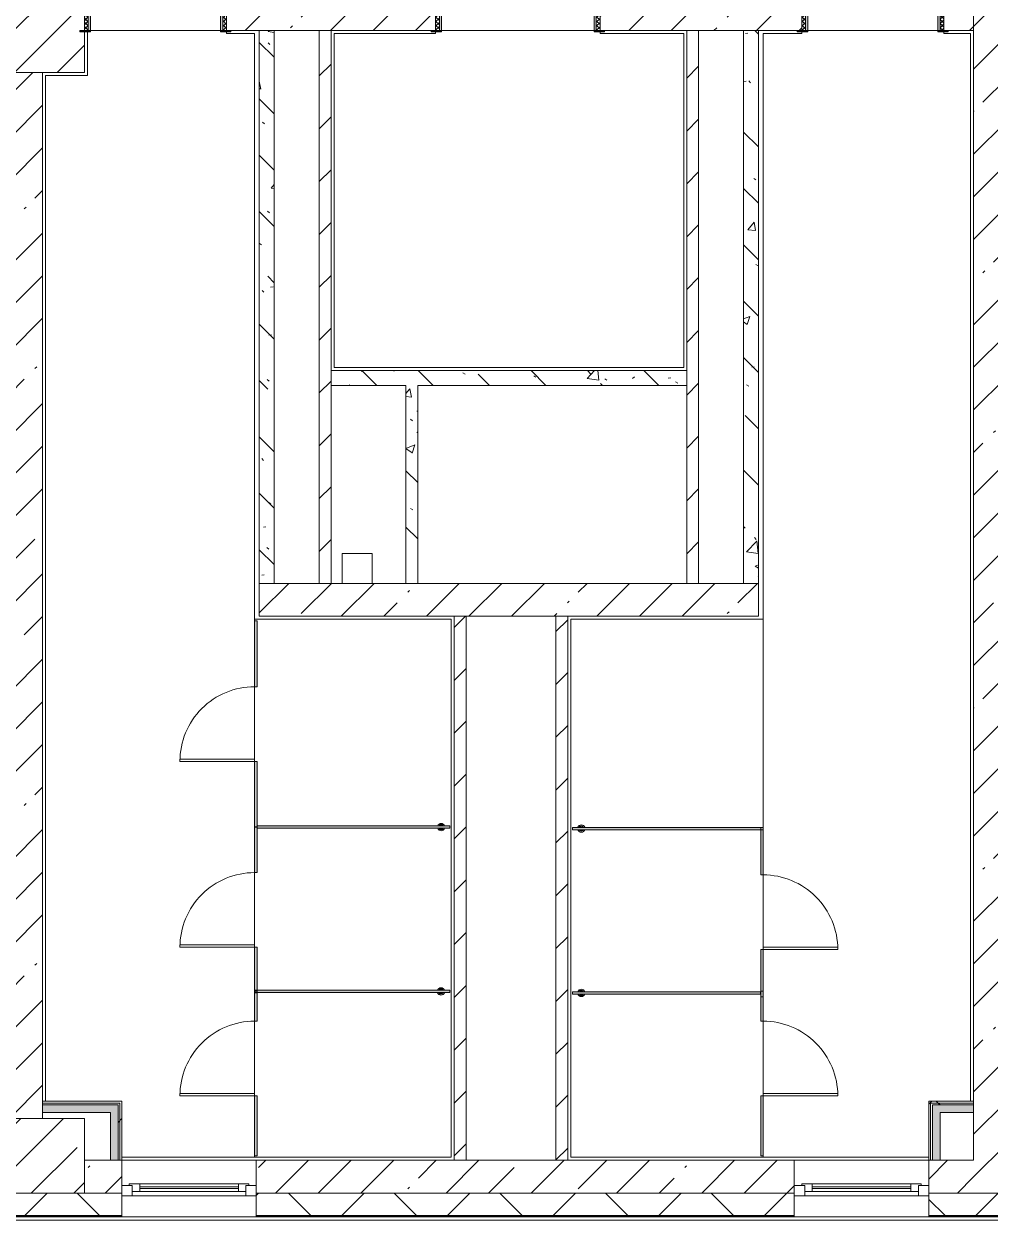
# Model space of a CAD drawing. Header units: millimetres. Extents: x -4060 to 187734, y -8553 to 29000.
# Drawn here: x 126229 to 132694, y -280 to 7724 of the extents above; entities that cross this region are included whole.
import ezdxf

# ---------------------------------------------------------------- set-up
doc = ezdxf.new("R2010")
doc.units = ezdxf.units.MM
for name, color, linetype, lineweight, true_color in [('A-DOOR-2', 7, 'Continuous', 5, 0xaaaaaa), ('A-DOOR-3', 7, 'Continuous', 5, 0xe2e2e2), ('A-DOOR-FRAM-2', 7, 'Continuous', 5, 0xe2e2e2), ('A-DOOR-FRAM-3', 7, 'Continuous', 5, 0xaaaaaa), ('A-FLOR-1', 7, 'Continuous', 5, 0xaaaaaa), ('A-GENM-1', 7, 'Continuous', 5, 0xe2ddcd), ('A-WALL-11', 7, 'Continuous', 5, 0x737373), ('I-WALL-20', 7, 'Continuous', 5, 0xe7e7e7), ('I-WALL-21', 7, 'Continuous', 9, 0xe7e7e7), ('I-WALL-24', 7, 'Continuous', 5, 0x787878)]:
    doc.layers.add(name, color=color, linetype=linetype, lineweight=lineweight, true_color=true_color)
for name, color, linetype, lineweight in [('A-DOOR-4', 7, 'Continuous', 5), ('A-GENM', 7, 'Continuous', 5), ('A-GLAZ-2', 7, 'Continuous', 5), ('A-WALL', 7, 'Continuous', 9), ('A-WALL-9', 7, 'Continuous', 5), ('I-WALL-22', 7, 'Continuous', 5), ('S-COLS-2', 7, 'Continuous', 5)]:
    doc.layers.add(name, color=color, linetype=linetype, lineweight=lineweight)
pattern_1 = [(45, (60723.74, 0), (-285.1231, 285.1231), []), (45, (61008.87, 0), (-285.1231, 285.1231), [504.031, -100.806, 16.764, -84.042])]
pattern_2 = [(45, (60723.74, 0), (-176.7767, 176.7767), [])]
pattern_3 = [(135, (60723.74, 0), (-377.1708, -377.1708), [533.4, -88.9, 17.78, -88.9]), (135, (60723.74, 376.94), (-377.1708, -377.1708), []), (50, (60723.74, 0), (637.6445, -55.7866), [66.675, -733.425]), (355, (60723.74, 0), (-123.3494, 668.699), [53.34, -586.74]), (100.451, (60776.9, -4.65), (514.299, 612.908), [56.665, -623.315]), (46.184, (60723.74, 177.8), (948.7764, -147.15), [100.012, -1100.137]), (96.636, (60802.8, 165.5), (830.909, 865.997), [84.998, -934.973]), (351.184, (60723.7, 177.8), (830.918, 865.988), [80.01, -880.11]), (21, (60812.64, 133.35), (530.6506, -357.9283), [66.675, -733.425]), (326, (60812.64, 133.35), (216.308, 644.6585), [53.34, -586.74]), (71.451, (60856.86, 103.5), (746.9596, 286.7243), [56.665, -623.315]), (37.5, (60723.74, 0), (10.8105, 295.9426), [16.764, -562.864, 16.764, -578.866, -588.962]), (37.5, (60723.74, 0), (10.8105, 295.9426), [-1175.258, 16.764, -572.198]), (7.5, (60723.74, 0), (233.8692, 350.6318), [16.764, -322.834, 16.764, -549.529, -224.472]), (7.5, (60723.74, 0), (233.8692, 350.6318), [-905.891, 16.764, -207.708]), (327.5, (60525.5, 0), (474.5678, -20.0513), [16.764, -205.486, 16.764, -676.656, -920.115]), (327.5, (60525.5, 0), (474.5678, -20.0513), [-915.67, 16.764, -903.351]), (317.5, (60436.6, 0), (518.4522, 88.9934), [16.764, -272.161, 16.764, -443.738, -653.415]), (317.5, (60436.6, 0), (518.4522, 88.9934), [-749.427, 16.764, -636.651])]
pattern_4 = [(135, (1826.41, 174.685), (-14.14214, -14.14214), []), (225, (1826.41, 174.685), (14.14214, -14.14214), [])]
pattern_5 = [(45, (-296.384, 174.685), (-14.1421, 14.1421), []), (135, (-296.384, 174.685), (-14.1421, -14.1421), [])]
pattern_6 = [(45, (60723.74, 0), (-530.33, 530.33), []), (135, (60723.74, 0), (-530.33, -530.33), [])]

# ---------------------------------------------------------------- blocks, each defined once
blk = doc.blocks.new('BSC_Колонна _Прямоугольная - 500х500-V101-1_5_1_птичка')
at = {"layer": 'S-COLS-2'}
h = blk.add_hatch(dxfattribs=at)
h.set_pattern_fill('FP_133', color=256, style=0, pattern_type=2)
h.set_pattern_definition([(45, (-65660, -150), (-285.1231, 285.1231), []), (45, (-65374.88, -150), (-285.1231, 285.1231), [504.031, -100.806, 16.764, -84.042])])
h.paths.add_polyline_path([(209, -250), (250, -250), (250, 250), (-250, 250), (-250, -250)])
for p, q in [((250, 250), (-250, 250)), ((-250, 250), (-250, -250)), ((250, -250), (250, 250)), ((-250, -250), (250, -250))]:
    blk.add_line(p, q, dxfattribs=at)
blk = doc.blocks.new('BSC_Колонна _Прямоугольная - 500х500-V104-1_5_1_птичка')
at = {"layer": 'S-COLS-2'}
h = blk.add_hatch(dxfattribs=at)
h.set_pattern_fill('FP_136', color=256, style=0, pattern_type=2)
h.set_pattern_definition([(45, (-65660, -7650), (-285.1231, 285.1231), []), (45, (-65374.88, -7650), (-285.1231, 285.1231), [504.031, -100.806, 16.764, -84.042])])
h.paths.add_polyline_path([(-30, -250), (250, -250), (250, 22), (220, 22), (220, 30), (250, 30), (250, 250), (-250, 250), (-250, -250)])
for p, q in [((220, 250), (-250, 250)), ((-250, 250), (-250, -250)), ((250, -250), (250, 22)), ((-250, -250), (250, -250))]:
    blk.add_line(p, q, dxfattribs=at)
blk = doc.blocks.new('120_Окно_СКБ_1Ст - 120_Окно_СКБ_1Ст 900х2500_h_-20664874-1_5_1_птичка')
at = {"layer": 'A-GLAZ-2'}
for p, q in [((-450, -127), (-450, -57)), ((-450, -57), (-380, -57)), ((450, -57), (-450, -57)), ((-380, -57), (-380, -127)), ((380, -127), (380, -57)), ((380, -57), (450, -57)), ((450, -57), (450, -127)), ((-380, -127), (-450, -127)), ((-450, -127), (-400, -127)), ((-380, -127), (-400, -127)), ((-400, -127), (-400, -137)), ((-400, -137), (400, -137)), ((400, -137), (-400, -137)), ((380, -87), (-380, -87)), ((-380, -87), (-380, -127)), ((-330, -137), (-330, -87)), ((-330, -107), (330, -107)), ((330, -117), (-330, -117)), ((330, -137), (330, -87)), ((380, -127), (380, -87)), ((450, -127), (380, -127)), ((400, -127), (380, -127)), ((400, -127), (450, -127)), ((400, -137), (400, -127))]:
    blk.add_line(p, q, dxfattribs=at)
blk = doc.blocks.new('110_Дверь_СКБ_1Ст_Внутренняя1 - Д-7_л__950x2100h_Туалет-21784696-1_5_1_птичка')
at = {"layer": 'A-DOOR-2'}
h = blk.add_hatch(dxfattribs=at)
h.set_pattern_fill('FP_101', color=256, style=0, pattern_type=2)
h.set_pattern_definition(pattern_4)
h.paths.add_polyline_path([(473.5, -110), (487.5, -110), (487.5, 110), (462.5, 110), (462.5, -110)])
at = {"layer": 'A-DOOR-3'}
h = blk.add_hatch(color=256, dxfattribs=at)
h.paths.add_polyline_path([(-422.5, 30), (-402.5, 30), (-402.5, 70), (-412.5, 70), (-412.5, 110), (-437.5, 108), (-437.5, 30)])
h.paths.add_polyline_path([(447.5, 30), (462.5, 30), (462.5, 110), (437.5, 110), (437.5, 70), (427.5, 70), (427.5, 30), (437.5, 30)])
at = {"layer": 'A-DOOR-FRAM-2'}
for points in [[(437.5, 110), (431.8, 960), (397.5, 960), (397.5, 110)], [(-462.5, 110), (-422.5, 110), (-422.5, 118), (-492.5, 117.6), (-492.5, 110), (-477.4, 110)], [(487.5, 110), (517.5, 110), (517.5, 118), (447.5, 118), (447.5, 110), (473.5, 110)], [(-422.5, -110), (-422.5, 30), (-437.5, 30), (-437.5, -110)], [(462.5, -110), (462.5, 30), (447.5, 30), (447.5, -110)], [(-462.5, -118), (-422.5, -118), (-422.5, -110), (-492.5, -110), (-492.5, -118)], [(517.5, -118), (517.5, -110), (447.5, -110), (447.5, -118), (487.5, -118)]]:
    blk.add_hatch(color=256, dxfattribs=at).paths.add_polyline_path(points)
at = {"layer": 'A-DOOR-FRAM-3'}
h = blk.add_hatch(dxfattribs=at)
h.set_pattern_fill('FP_102', color=256, style=0, pattern_type=2)
h.set_pattern_definition(pattern_5)
h.paths.add_polyline_path([(-462.5, -110), (-437.5, -110), (-437.5, 110), (-462.5, 108)])
at = {"layer": 'A-DOOR-2'}
for p, q in [((437.5, 960), (397.5, 960)), ((397.5, 960), (397.5, 110)), ((437.5, 110), (437.5, 960)), ((397.5, 110), (437.5, 110))]:
    blk.add_line(p, q, dxfattribs=at)
blk.add_arc((437.5, 110), 850, 90, 180, dxfattribs=at)
at = {"layer": 'A-DOOR-FRAM-3'}
for p, q in [((-422.5, 118), (-492.5, 118)), ((-492.5, 118), (-492.5, 110)), ((-492.5, 110), (-422.5, 110)), ((-437.5, 110), (-462.5, 110)), ((-462.5, 110), (-462.5, -110)), ((-412.5, 110), (-437.5, 110)), ((-437.5, 110), (-437.5, 30)), ((-437.5, -110), (-437.5, 110)), ((-422.5, 110), (-437.5, 110)), ((-437.5, 110), (-437.5, 109)), ((-437.5, 109), (-422.5, 109)), ((-422.5, 110), (-422.5, 118)), ((-422.5, 109), (-422.5, 110)), ((-412.5, 70), (-412.5, 110)), ((437.5, 110), (437.5, 70)), ((462.5, 110), (437.5, 110)), ((517.5, 118), (447.5, 118)), ((447.5, 118), (447.5, 110)), ((462.5, 110), (447.5, 110)), ((447.5, 110), (447.5, 109)), ((447.5, 110), (517.5, 110)), ((447.5, 109), (462.5, 109)), ((462.5, 30), (462.5, 110)), ((487.5, 110), (462.5, 110)), ((462.5, 110), (462.5, -110)), ((462.5, 109), (462.5, 110)), ((487.5, -110), (487.5, 110)), ((517.5, 110), (517.5, 118)), ((-437.5, 30), (-402.5, 30)), ((-422.5, 30), (-437.5, 30)), ((-437.5, 30), (-437.5, -110)), ((-422.5, -110), (-422.5, 30)), ((-402.5, 70), (-412.5, 70)), ((-402.5, 30), (-402.5, 70)), ((437.5, 70), (427.5, 70)), ((427.5, 70), (427.5, 30)), ((427.5, 30), (462.5, 30)), ((462.5, 30), (447.5, 30)), ((447.5, 30), (447.5, -110)), ((462.5, -110), (462.5, 30)), ((-422.5, -110), (-492.5, -110)), ((-492.5, -110), (-492.5, -118)), ((-492.5, -118), (-422.5, -118)), ((-462.5, -110), (-437.5, -110)), ((-437.5, -110), (-422.5, -110)), ((-422.5, -118), (-422.5, -110)), ((447.5, -110), (462.5, -110)), ((517.5, -110), (447.5, -110)), ((447.5, -110), (447.5, -118)), ((447.5, -118), (517.5, -118)), ((462.5, -110), (487.5, -110)), ((517.5, -118), (517.5, -110))]:
    blk.add_line(p, q, dxfattribs=at)
blk = doc.blocks.new('110_Дверь_СКБ_1Ст_Внутренняя1 - Д-7_л__950x2100h_Туалет-V133-1_5_1_птичка')
at = {"layer": 'A-DOOR-2'}
h = blk.add_hatch(dxfattribs=at)
h.set_pattern_fill('FP_101', color=256, style=0, pattern_type=2)
h.set_pattern_definition(pattern_4)
h.paths.add_polyline_path([(487.5, -110), (487.5, 110), (462.5, 110), (462.5, -110)])
at = {"layer": 'A-DOOR-3'}
h = blk.add_hatch(color=256, dxfattribs=at)
h.paths.add_polyline_path([(447.5, 30), (462.5, 30), (462.5, 110), (437.5, 110), (437.5, 70), (427.5, 70), (427.5, 30), (437.5, 30)])
h.paths.add_polyline_path([(-422.5, 30), (-402.5, 30), (-402.5, 70), (-412.5, 70), (-412.5, 110), (-437.5, 108), (-437.5, 30)])
at = {"layer": 'A-DOOR-FRAM-2'}
for points in [[(403.5, 110), (437.5, 110), (437.5, 960), (397.5, 960), (397.5, 110)], [(-437.5, 110), (-422.5, 110), (-422.5, 118), (-492.5, 118), (-492.5, 110), (-442.5, 110)], [(492.7, 110), (517.5, 110), (517.5, 118), (447.5, 118), (447.5, 110), (487.5, 110)], [(-422.5, -110), (-422.5, 30), (-437.5, 30), (-437.5, -110)], [(462.5, -110), (462.5, 30), (447.5, 30), (447.5, -110)], [(-442.5, -118), (-422.5, -118), (-422.5, -110), (-492.5, -110), (-492.5, -118), (-462.5, -118)], [(447.5, -118), (517.5, -118), (517.5, -110), (447.5, -110)]]:
    blk.add_hatch(color=256, dxfattribs=at).paths.add_polyline_path(points)
at = {"layer": 'A-DOOR-FRAM-3'}
h = blk.add_hatch(dxfattribs=at)
h.set_pattern_fill('FP_102', color=256, style=0, pattern_type=2)
h.set_pattern_definition(pattern_5)
h.paths.add_polyline_path([(-462.5, -110), (-437.5, -110), (-442.5, 110), (-462.5, 110)])
at = {"layer": 'A-DOOR-2'}
for p, q in [((437.5, 960), (397.5, 960)), ((397.5, 960), (397.5, 110)), ((437.5, 110), (437.5, 960)), ((397.5, 110), (437.5, 110))]:
    blk.add_line(p, q, dxfattribs=at)
blk.add_arc((437.5, 110), 850, 90, 180, dxfattribs=at)
at = {"layer": 'A-DOOR-FRAM-3'}
for p, q in [((-422.5, 118), (-492.5, 118)), ((-492.5, 118), (-492.5, 110)), ((-492.5, 110), (-422.5, 110)), ((-437.5, 110), (-462.5, 110)), ((-462.5, 110), (-462.5, -110)), ((-412.5, 110), (-437.5, 110)), ((-437.5, 110), (-437.5, 30)), ((-437.5, -110), (-437.5, 110)), ((-422.5, 110), (-437.5, 110)), ((-437.5, 110), (-437.5, 109)), ((-437.5, 109), (-422.5, 109)), ((-422.5, 110), (-422.5, 118)), ((-422.5, 109), (-422.5, 110)), ((-412.5, 70), (-412.5, 110)), ((437.5, 110), (437.5, 70)), ((462.5, 110), (437.5, 110)), ((517.5, 118), (447.5, 118)), ((447.5, 118), (447.5, 110)), ((462.5, 110), (447.5, 110)), ((447.5, 110), (447.5, 109)), ((447.5, 110), (517.5, 110)), ((447.5, 109), (462.5, 109)), ((462.5, 30), (462.5, 110)), ((487.5, 110), (462.5, 110)), ((462.5, 110), (462.5, -110)), ((462.5, 109), (462.5, 110)), ((487.5, -110), (487.5, 110)), ((517.5, 110), (517.5, 118)), ((-437.5, 30), (-402.5, 30)), ((-422.5, 30), (-437.5, 30)), ((-437.5, 30), (-437.5, -110)), ((-422.5, -110), (-422.5, 30)), ((-402.5, 70), (-412.5, 70)), ((-402.5, 30), (-402.5, 70)), ((437.5, 70), (427.5, 70)), ((427.5, 70), (427.5, 30)), ((427.5, 30), (462.5, 30)), ((462.5, 30), (447.5, 30)), ((447.5, 30), (447.5, -110)), ((462.5, -110), (462.5, 30)), ((-422.5, -110), (-492.5, -110)), ((-492.5, -110), (-492.5, -118)), ((-492.5, -118), (-422.5, -118)), ((-462.5, -110), (-437.5, -110)), ((-437.5, -110), (-422.5, -110)), ((-422.5, -118), (-422.5, -110)), ((447.5, -110), (462.5, -110)), ((517.5, -110), (447.5, -110)), ((447.5, -110), (447.5, -118)), ((447.5, -118), (517.5, -118)), ((462.5, -110), (487.5, -110)), ((517.5, -118), (517.5, -110))]:
    blk.add_line(p, q, dxfattribs=at)
blk = doc.blocks.new('110_Дверь_СКБ_1Ст_Внутренняя1 - Д-4 _л_ 1100x2100h_су мгн-32399982-1_5_1_птичка')
at = {"layer": 'A-DOOR-2'}
h = blk.add_hatch(dxfattribs=at)
h.set_pattern_fill('FP_43', color=256, style=0, pattern_type=2)
h.set_pattern_definition([(135, (1751.41, 174.685), (-14.14214, -14.14214), []), (225, (1751.41, 174.685), (14.14214, -14.14214), [])])
h.paths.add_polyline_path([(537.5, -110), (562.5, -110), (562.5, 110), (537.5, 110), (537.5, 102.9)])
at = {"layer": 'A-DOOR-3'}
h = blk.add_hatch(color=256, dxfattribs=at)
h.paths.add_polyline_path([(537.5, 30), (537.5, 110), (512.5, 110), (512.5, 70), (502.5, 70), (502.5, 30), (522.5, 30)])
h.paths.add_polyline_path([(-512.5, 30), (-477.5, 30), (-477.5, 70), (-487.5, 70), (-487.5, 110), (-512.5, 109)])
at = {"layer": 'A-DOOR-FRAM-2'}
for points in [[(511.8, 110), (512.5, 110), (512.5, 1110), (472.5, 1110), (472.5, 110)], [(-526.8, 110), (-497.5, 110), (-497.5, 118), (-567.5, 118), (-567.5, 110), (-532.4, 110)], [(592.5, 110), (592.5, 118), (522.5, 118), (522.5, 110), (562.5, 110)], [(-497.5, -110), (-497.5, 30), (-512.5, 30), (-512.5, -110)], [(537.5, -110), (537.5, 30), (522.5, 30), (522.5, -110)], [(-533.8, -118), (-497.5, -118), (-497.5, -110), (-567.5, -110), (-567.5, -118), (-537.5, -118)], [(562.5, -118), (592.5, -118), (592.5, -110), (522.5, -110), (522.5, -118), (537.5, -118)]]:
    blk.add_hatch(color=256, dxfattribs=at).paths.add_polyline_path(points)
at = {"layer": 'A-DOOR-FRAM-3'}
h = blk.add_hatch(dxfattribs=at)
h.set_pattern_fill('FP_44', color=256, style=0, pattern_type=2)
h.set_pattern_definition([(45, (-371.384, 174.685), (-14.1421, 14.1421), []), (135, (-371.384, 174.685), (-14.1421, -14.1421), [])])
h.paths.add_polyline_path([(-532.5, -110), (-512.5, -110), (-512.5, 110), (-537.5, 110), (-537.5, -110)])
at = {"layer": 'A-DOOR-2'}
for p, q in [((512.5, 1110), (472.5, 1110)), ((472.5, 1110), (472.5, 110)), ((512.5, 110), (512.5, 1110)), ((472.5, 110), (512.5, 110))]:
    blk.add_line(p, q, dxfattribs=at)
blk.add_arc((512.5, 110), 1000, 90, 180, dxfattribs=at)
at = {"layer": 'A-DOOR-FRAM-3'}
for p, q in [((-497.5, 118), (-567.5, 118)), ((-567.5, 118), (-567.5, 110)), ((-567.5, 110), (-497.5, 110)), ((-512.5, 110), (-537.5, 110)), ((-537.5, 110), (-537.5, -110)), ((-487.5, 110), (-512.5, 110)), ((-512.5, 110), (-512.5, 30)), ((-512.5, -110), (-512.5, 110)), ((-497.5, 110), (-512.5, 110)), ((-512.5, 110), (-512.5, 109)), ((-512.5, 109), (-497.5, 109)), ((-497.5, 110), (-497.5, 118)), ((-497.5, 109), (-497.5, 110)), ((-487.5, 70), (-487.5, 110)), ((512.5, 110), (512.5, 70)), ((537.5, 110), (512.5, 110)), ((592.5, 118), (522.5, 118)), ((522.5, 118), (522.5, 110)), ((537.5, 110), (522.5, 110)), ((522.5, 110), (522.5, 109)), ((522.5, 110), (592.5, 110)), ((522.5, 109), (537.5, 109)), ((537.5, 30), (537.5, 110)), ((562.5, 110), (537.5, 110)), ((537.5, 110), (537.5, -110)), ((537.5, 109), (537.5, 110)), ((562.5, -110), (562.5, 110)), ((592.5, 110), (592.5, 118)), ((-512.5, 30), (-477.5, 30)), ((-497.5, 30), (-512.5, 30)), ((-512.5, 30), (-512.5, -110)), ((-497.5, -110), (-497.5, 30)), ((-477.5, 70), (-487.5, 70)), ((-477.5, 30), (-477.5, 70)), ((512.5, 70), (502.5, 70)), ((502.5, 70), (502.5, 30)), ((502.5, 30), (537.5, 30)), ((537.5, 30), (522.5, 30)), ((522.5, 30), (522.5, -110)), ((537.5, -110), (537.5, 30)), ((-497.5, -110), (-567.5, -110)), ((-567.5, -110), (-567.5, -118)), ((-567.5, -118), (-497.5, -118)), ((-537.5, -110), (-512.5, -110)), ((-512.5, -110), (-497.5, -110)), ((-497.5, -118), (-497.5, -110)), ((522.5, -110), (537.5, -110)), ((592.5, -110), (522.5, -110)), ((522.5, -110), (522.5, -118)), ((522.5, -118), (592.5, -118)), ((537.5, -110), (562.5, -110)), ((592.5, -118), (592.5, -110))]:
    blk.add_line(p, q, dxfattribs=at)
blk = doc.blocks.new('131_Сантехническая перегородка_Дверь_ поз_4 - СД-1-30830986-1_5_1_птичка')
at = {"layer": 'A-GENM-1'}
for points in [[(-190, -8), (250, -8), (250, 8), (-190, 8)], [(750, -8), (1190, -8), (1190, 8), (750, 8)]]:
    blk.add_hatch(color=256, dxfattribs=at).paths.add_polyline_path(points)
at = {"layer": 'A-DOOR-4'}
for p, q in [((266, 508), (250, 508)), ((250, 8), (250, 508)), ((266, 8), (266, 508)), ((266, 8), (250, 8))]:
    blk.add_line(p, q, dxfattribs=at)
blk.add_arc((250, 8), 500, 360, 90, dxfattribs=at)
at = {"layer": 'A-GENM'}
for p, q in [((250, 8), (-190, 8)), ((-190, 8), (-190, -8)), ((250, -8), (250, 8)), ((1190, 8), (750, 8)), ((750, 8), (750, -8)), ((1190, -8), (1190, 8)), ((-190, -8), (250, -8)), ((750, -8), (1190, -8))]:
    blk.add_line(p, q, dxfattribs=at)
blk = doc.blocks.new('131_Сантехническая перегородка_Дверь - СД-1-29846662-1_5_1_птичка')
at = {"layer": 'A-GENM-1'}
for points in [[(0, 8), (0, -8), (317.3, -8), (317.3, 8), (197.1, 8)], [(817.3, -7.8), (817.3, -8), (1119.2, -7.8), (1119.2, 8), (817.3, 8)]]:
    blk.add_hatch(color=256, dxfattribs=at).paths.add_polyline_path(points)
at = {"layer": 'A-DOOR-4'}
for p, q in [((333.3, -8), (317.3, -8)), ((317.3, -8), (317.3, -508)), ((333.3, -8), (333.3, -508)), ((333.3, -508), (317.3, -508))]:
    blk.add_line(p, q, dxfattribs=at)
blk.add_arc((317.3, -8), 500, 270, 0, dxfattribs=at)
at = {"layer": 'A-GENM'}
for p, q in [((317.3, 8), (0, 8)), ((0, 8), (0, -8)), ((317.3, -8), (317.3, 8)), ((1134.7, 8), (817.3, 8)), ((817.3, 8), (817.3, -8)), ((1134.7, -8), (1134.7, 8)), ((0, -8), (317.3, -8)), ((817.3, -8), (1134.7, -8))]:
    blk.add_line(p, q, dxfattribs=at)
blk = doc.blocks.new('131_Сантехническая перегородка - СП-4-30850764-1_5_1_птичка')
at = {"layer": 'A-GENM-1'}
blk.add_hatch(color=256, dxfattribs=at).paths.add_polyline_path([(55.2, -8), (1330, -8), (1330, 8), (55.2, 8)])
at = {"layer": 'A-GENM'}
for p, q in [((1330, 8), (55.2, 8)), ((55.2, 8), (55.2, -8)), ((1330, -8), (1330, 8)), ((55.2, -8), (1330, -8))]:
    blk.add_line(p, q, dxfattribs=at)
at = {"layer": 'A-GENM', "flags": 128}
for points in [[(126.7, 8), (126.3, 8.5), (126, 9), (125.6, 9.5), (125.2, 9.9), (124.8, 10.4), (124.4, 10.8), (123.9, 11.2), (123.5, 11.6), (123, 12), (122.5, 12.3), (122, 12.7), (121.5, 13), (121, 13.3), (120.5, 13.6), (119.9, 13.8), (119.4, 14), (118.8, 14.3), (118.2, 14.4), (117.6, 14.6), (117, 14.7), (116.5, 14.9), (115.9, 14.9), (115.3, 15), (114.7, 15.1), (114.1, 15.1), (113.5, 15.1), (112.8, 15), (112.2, 15), (111.7, 14.9), (111.1, 14.8), (110.5, 14.7), (109.9, 14.5), (109.3, 14.4), (108.7, 14.2), (108.2, 13.9), (107.6, 13.7), (107.1, 13.4), (106.5, 13.2), (106, 12.9), (105.5, 12.5), (105, 12.2), (104.5, 11.8), (104.1, 11.4), (103.6, 11), (103.2, 10.6), (102.8, 10.2), (102.4, 9.7), (102, 9.3), (101.6, 8.8), (101.3, 8.3), (101.1, 8)], [(101.1, -8), (101.4, -8.5), (101.8, -9), (102.2, -9.5), (102.6, -9.9), (103, -10.4), (103.4, -10.8), (103.8, -11.2), (104.3, -11.6), (104.7, -12), (105.2, -12.3), (105.7, -12.7), (106.2, -13), (106.8, -13.3), (107.3, -13.6), (107.9, -13.8), (108.4, -14), (109, -14.3), (109.6, -14.4), (110.1, -14.6), (110.7, -14.7), (111.3, -14.9), (111.9, -14.9), (112.5, -15), (113.1, -15.1), (113.7, -15.1), (114.3, -15.1), (114.9, -15), (115.5, -15), (116.1, -14.9), (116.7, -14.8), (117.3, -14.7), (117.9, -14.5), (118.5, -14.4), (119, -14.2), (119.6, -13.9), (120.2, -13.7), (120.7, -13.4), (121.2, -13.2), (121.7, -12.9), (122.3, -12.5), (122.7, -12.2), (123.2, -11.8), (123.7, -11.4), (124.1, -11), (124.6, -10.6), (125, -10.2), (125.4, -9.7), (125.8, -9.3), (126.1, -8.8), (126.5, -8.3), (126.7, -8)]]:
    blk.add_lwpolyline(points, dxfattribs=at)
at = {"layer": 'A-GENM'}
for radius, start, end in [(24.6, 19.91127, 160.08873), (17.6, 45, 135), (17.6, 45, 135), (15.1, 45, 135), (24.6, 199.91127, 340.08873), (17.6, 225, 315), (17.6, 225, 315), (15.1, 225, 315)]:
    blk.add_arc((113.9, 0), radius, start, end, dxfattribs=at)
blk = doc.blocks.new('131_Сантехническая перегородка - СП-4-30850728-1_5_1_птичка')
at = {"layer": 'A-GENM-1'}
blk.add_hatch(color=256, dxfattribs=at).paths.add_polyline_path([(482.2, -8), (1330, -8), (1330, 8), (71.3, 8), (71.3, -8)])
at = {"layer": 'A-GENM'}
for p, q in [((1330, 8), (71.3, 8)), ((71.3, 8), (71.3, -8)), ((1330, -8), (1330, 8)), ((71.3, -8), (1330, -8))]:
    blk.add_line(p, q, dxfattribs=at)
at = {"layer": 'A-GENM', "flags": 128}
for points in [[(142.8, 8), (142.5, 8.5), (142.1, 9), (141.8, 9.5), (141.4, 9.9), (141, 10.4), (140.5, 10.8), (140.1, 11.2), (139.6, 11.6), (139.2, 12), (138.7, 12.3), (138.2, 12.7), (137.7, 13), (137.1, 13.3), (136.6, 13.6), (136.1, 13.8), (135.5, 14), (134.9, 14.3), (134.4, 14.4), (133.8, 14.6), (133.2, 14.7), (132.6, 14.9), (132, 14.9), (131.4, 15), (130.8, 15.1), (130.2, 15.1), (129.6, 15.1), (129, 15), (128.4, 15), (127.8, 14.9), (127.2, 14.8), (126.6, 14.7), (126, 14.5), (125.4, 14.4), (124.9, 14.2), (124.3, 13.9), (123.8, 13.7), (123.2, 13.4), (122.7, 13.2), (122.2, 12.9), (121.7, 12.5), (121.2, 12.2), (120.7, 11.8), (120.2, 11.4), (119.8, 11), (119.3, 10.6), (118.9, 10.2), (118.5, 9.7), (118.1, 9.3), (117.8, 8.8), (117.4, 8.3), (117.3, 8)], [(117.3, -8), (117.6, -8.5), (117.9, -9), (118.3, -9.5), (118.7, -9.9), (119.1, -10.4), (119.5, -10.8), (120, -11.2), (120.4, -11.6), (120.9, -12), (121.4, -12.3), (121.9, -12.7), (122.4, -13), (122.9, -13.3), (123.5, -13.6), (124, -13.8), (124.6, -14), (125.1, -14.3), (125.7, -14.4), (126.3, -14.6), (126.9, -14.7), (127.5, -14.9), (128.1, -14.9), (128.7, -15), (129.3, -15.1), (129.9, -15.1), (130.5, -15.1), (131.1, -15), (131.7, -15), (132.3, -14.9), (132.9, -14.8), (133.4, -14.7), (134, -14.5), (134.6, -14.4), (135.2, -14.2), (135.7, -13.9), (136.3, -13.7), (136.8, -13.4), (137.4, -13.2), (137.9, -12.9), (138.4, -12.5), (138.9, -12.2), (139.4, -11.8), (139.8, -11.4), (140.3, -11), (140.7, -10.6), (141.1, -10.2), (141.5, -9.7), (141.9, -9.3), (142.3, -8.8), (142.6, -8.3), (142.8, -8)]]:
    blk.add_lwpolyline(points, dxfattribs=at)
at = {"layer": 'A-GENM'}
for radius, start, end in [(24.6, 19.91127, 160.08873), (17.6, 45, 135), (17.6, 45, 135), (15.1, 45, 135), (24.6, 199.91127, 340.08873), (17.6, 225, 315), (17.6, 225, 315), (15.1, 225, 315)]:
    blk.add_arc((130, 0), radius, start, end, dxfattribs=at)
blk = doc.blocks.new('131_Сантехническая перегородка_Дверь - СД-1-30819167-1_5_1_птичка')
at = {"layer": 'A-GENM-1'}
for points in [[(0, 8), (2, 7.5), (18, 7.5), (18, -8), (305.2, -8), (305.2, 8)], [(805.2, -8), (1109, -8), (1109, 8), (805.2, 8)]]:
    blk.add_hatch(color=256, dxfattribs=at).paths.add_polyline_path(points)
at = {"layer": 'A-DOOR-4'}
for p, q in [((321.2, 508), (305.2, 508)), ((305.2, 8), (305.2, 508)), ((321.2, 8), (321.2, 508)), ((321.2, 8), (305.2, 8))]:
    blk.add_line(p, q, dxfattribs=at)
blk.add_arc((305.2, 8), 500, 360, 90, dxfattribs=at)
at = {"layer": 'A-GENM'}
for p, q in [((305.2, 8), (0, 8)), ((0, 8), (0, -8)), ((305.2, -8), (305.2, 8)), ((1110.4, 8), (805.2, 8)), ((805.2, 8), (805.2, -8)), ((1110.4, -8), (1110.4, 8)), ((0, -8), (305.2, -8)), ((805.2, -8), (1110.4, -8))]:
    blk.add_line(p, q, dxfattribs=at)
blk = doc.blocks.new('131_Сантехническая перегородка - СП-4-30819166-1_5_1_птичка')
at = {"layer": 'A-GENM-1'}
blk.add_hatch(color=256, dxfattribs=at).paths.add_polyline_path([(760.3, 8), (39.9, 8), (39.9, -8), (1330, -8), (1330, 8)])
at = {"layer": 'A-GENM'}
for p, q in [((1330, 8), (39.9, 8)), ((39.9, 8), (39.9, -8)), ((1330, -8), (1330, 8)), ((39.9, -8), (1330, -8))]:
    blk.add_line(p, q, dxfattribs=at)
at = {"layer": 'A-GENM', "flags": 128}
for points in [[(111.4, 8), (111, 8.5), (110.7, 9), (110.3, 9.5), (109.9, 9.9), (109.5, 10.4), (109.1, 10.8), (108.6, 11.2), (108.2, 11.6), (107.7, 12), (107.2, 12.3), (106.7, 12.7), (106.2, 13), (105.7, 13.3), (105.2, 13.6), (104.6, 13.8), (104, 14), (103.5, 14.3), (102.9, 14.4), (102.3, 14.6), (101.7, 14.7), (101.1, 14.9), (100.6, 14.9), (100, 15), (99.4, 15.1), (98.7, 15.1), (98.1, 15.1), (97.5, 15), (96.9, 15), (96.3, 14.9), (95.8, 14.8), (95.2, 14.7), (94.6, 14.5), (94, 14.4), (93.4, 14.2), (92.9, 13.9), (92.3, 13.7), (91.8, 13.4), (91.2, 13.2), (90.7, 12.9), (90.2, 12.5), (89.7, 12.2), (89.2, 11.8), (88.8, 11.4), (88.3, 11), (87.9, 10.6), (87.5, 10.2), (87.1, 9.7), (86.7, 9.3), (86.3, 8.8), (86, 8.3), (85.8, 8)], [(85.8, -8), (86.1, -8.5), (86.5, -9), (86.9, -9.5), (87.2, -9.9), (87.6, -10.4), (88.1, -10.8), (88.5, -11.2), (89, -11.6), (89.4, -12), (89.9, -12.3), (90.4, -12.7), (90.9, -13), (91.5, -13.3), (92, -13.6), (92.6, -13.8), (93.1, -14), (93.7, -14.3), (94.3, -14.4), (94.8, -14.6), (95.4, -14.7), (96, -14.9), (96.6, -14.9), (97.2, -15), (97.8, -15.1), (98.4, -15.1), (99, -15.1), (99.6, -15), (100.2, -15), (100.8, -14.9), (101.4, -14.8), (102, -14.7), (102.6, -14.5), (103.2, -14.4), (103.7, -14.2), (104.3, -13.9), (104.8, -13.7), (105.4, -13.4), (105.9, -13.2), (106.4, -12.9), (106.9, -12.5), (107.4, -12.2), (107.9, -11.8), (108.4, -11.4), (108.8, -11), (109.3, -10.6), (109.7, -10.2), (110.1, -9.7), (110.5, -9.3), (110.8, -8.8), (111.2, -8.3), (111.4, -8)]]:
    blk.add_lwpolyline(points, dxfattribs=at)
at = {"layer": 'A-GENM'}
for radius, start, end in [(24.6, 19.91127, 160.08873), (17.6, 45, 135), (17.6, 45, 135), (15.1, 45, 135), (24.6, 199.91127, 340.08873), (17.6, 225, 315), (17.6, 225, 315), (15.1, 225, 315)]:
    blk.add_arc((98.6, 0), radius, start, end, dxfattribs=at)
blk = doc.blocks.new('131_Сантехническая перегородка - СП-4-29831414-1_5_1_птичка')
at = {"layer": 'A-GENM-1'}
blk.add_hatch(color=256, dxfattribs=at).paths.add_polyline_path([(651.6, 8), (25.5, 8), (25.5, -8), (1330, -8), (1330, 8)])
at = {"layer": 'A-GENM'}
for p, q in [((1330, 8), (25.5, 8)), ((25.5, 8), (25.5, -8)), ((1330, -8), (1330, 8)), ((25.5, -8), (1330, -8))]:
    blk.add_line(p, q, dxfattribs=at)
at = {"layer": 'A-GENM', "flags": 128}
for points in [[(97, 8), (96.7, 8.5), (96.3, 9), (95.9, 9.5), (95.5, 9.9), (95.1, 10.4), (94.7, 10.8), (94.3, 11.2), (93.8, 11.6), (93.3, 12), (92.9, 12.3), (92.4, 12.7), (91.8, 13), (91.3, 13.3), (90.8, 13.6), (90.2, 13.8), (89.7, 14), (89.1, 14.3), (88.5, 14.4), (88, 14.6), (87.4, 14.7), (86.8, 14.9), (86.2, 14.9), (85.6, 15), (85, 15.1), (84.4, 15.1), (83.8, 15.1), (83.2, 15), (82.6, 15), (82, 14.9), (81.4, 14.8), (80.8, 14.7), (80.2, 14.5), (79.6, 14.4), (79.1, 14.2), (78.5, 13.9), (77.9, 13.7), (77.4, 13.4), (76.9, 13.2), (76.4, 12.9), (75.8, 12.5), (75.3, 12.2), (74.9, 11.8), (74.4, 11.4), (74, 11), (73.5, 10.6), (73.1, 10.2), (72.7, 9.7), (72.3, 9.3), (72, 8.8), (71.6, 8.3), (71.4, 8)], [(71.4, -8), (71.8, -8.5), (72.1, -9), (72.5, -9.5), (72.9, -9.9), (73.3, -10.4), (73.7, -10.8), (74.1, -11.2), (74.6, -11.6), (75.1, -12), (75.6, -12.3), (76.1, -12.7), (76.6, -13), (77.1, -13.3), (77.6, -13.6), (78.2, -13.8), (78.7, -14), (79.3, -14.3), (79.9, -14.4), (80.5, -14.6), (81.1, -14.7), (81.6, -14.9), (82.2, -14.9), (82.8, -15), (83.4, -15.1), (84, -15.1), (84.6, -15.1), (85.2, -15), (85.8, -15), (86.4, -14.9), (87, -14.8), (87.6, -14.7), (88.2, -14.5), (88.8, -14.4), (89.4, -14.2), (89.9, -13.9), (90.5, -13.7), (91, -13.4), (91.6, -13.2), (92.1, -12.9), (92.6, -12.5), (93.1, -12.2), (93.6, -11.8), (94, -11.4), (94.5, -11), (94.9, -10.6), (95.3, -10.2), (95.7, -9.7), (96.1, -9.3), (96.5, -8.8), (96.8, -8.3), (97, -8)]]:
    blk.add_lwpolyline(points, dxfattribs=at)
at = {"layer": 'A-GENM'}
for radius, start, end in [(24.6, 19.91127, 160.08873), (17.6, 45, 135), (17.6, 45, 135), (15.1, 45, 135), (24.6, 199.91127, 340.08873), (17.6, 225, 315), (17.6, 225, 315), (15.1, 225, 315)]:
    blk.add_arc((84.2, 0), radius, start, end, dxfattribs=at)
blk = doc.blocks.new('131_Сантехническая перегородка_Дверь_сдвиг_ - СД-1-30823593-1_5_1_птичка')
at = {"layer": 'A-GENM-1'}
for points in [[(0, -8), (400, -8), (400, 8), (0, 8)], [(900, 8), (900, -8), (1089, -8), (1089, 8)]]:
    blk.add_hatch(color=256, dxfattribs=at).paths.add_polyline_path(points)
at = {"layer": 'A-DOOR-4'}
for p, q in [((416, 508), (400, 508)), ((400, 8), (400, 508)), ((416, 8), (416, 508)), ((416, 8), (400, 8))]:
    blk.add_line(p, q, dxfattribs=at)
blk.add_arc((400, 8), 500, 360, 90, dxfattribs=at)
at = {"layer": 'A-GENM'}
for p, q in [((400, 8), (0, 8)), ((0, 8), (0, -8)), ((400, -8), (400, 8)), ((1100, 8), (900, 8)), ((900, 8), (900, -8)), ((1100, -8), (1100, 8)), ((0, -8), (400, -8)), ((900, -8), (1100, -8))]:
    blk.add_line(p, q, dxfattribs=at)
blk = doc.blocks.new('131_Сантехническая перегородка_Дверь_сдвиг_ - СД-1-30819161-1_5_1_птичка')
at = {"layer": 'A-GENM-1'}
for points in [[(0, -8), (400, -8), (400, 8), (0, 8)], [(900, 8), (900, -8), (1061.8, -8), (1061.8, 8)]]:
    blk.add_hatch(color=256, dxfattribs=at).paths.add_polyline_path(points)
at = {"layer": 'A-DOOR-4'}
for p, q in [((416, -8), (400, -8)), ((400, -8), (400, -508)), ((416, -8), (416, -508)), ((416, -508), (400, -508))]:
    blk.add_line(p, q, dxfattribs=at)
blk.add_arc((400, -8), 500, 270, 0, dxfattribs=at)
at = {"layer": 'A-GENM'}
for p, q in [((400, 8), (0, 8)), ((0, 8), (0, -8)), ((400, -8), (400, 8)), ((1100, 8), (900, 8)), ((900, 8), (900, -8)), ((1100, -8), (1100, 8)), ((0, -8), (400, -8)), ((900, -8), (1100, -8))]:
    blk.add_line(p, q, dxfattribs=at)

msp = doc.modelspace()

# ---------------------------------------------------------------- hatches: boundary and pattern name
at = {"layer": 'A-WALL-9'}
h = msp.add_hatch(dxfattribs=at)
h.set_pattern_fill('FP_140', color=256, style=0, pattern_type=2)
h.set_pattern_definition([(45, (60723.74, 0), (-353.5534, 353.5534), []), (135, (60723.74, 0), (-353.5534, -353.5534), [])])
h.paths.add_polyline_path([(136417.6, -250), (136423.7, -250), (136423.7, -100), (134703.7, -100), (134703.7, -250), (136415.8, -250)])
h.paths.add_polyline_path([(128451.7, -250), (131383.7, -250), (131383.7, -100), (127783.7, -100), (127783.7, -250)])
h.paths.add_polyline_path([(132959.8, -250), (133003.7, -250), (133003.7, -100), (132283.7, -101.8), (132283.7, -250), (132803.7, -250)])
h.paths.add_polyline_path([(122333.7, -250), (122333.7, -100), (121633.7, -100), (121633.7, -250), (121945.3, -250)])
h.paths.add_polyline_path([(124433.7, -250), (124983.7, -250), (124983.7, -100), (124433.7, -100), (124433.7, -121.3)])
h.paths.add_polyline_path([(120733.7, -250), (120733.7, -100), (119983.7, -100), (119983.7, -250)])
h.paths.add_polyline_path([(117883.7, -250), (117883.7, -100), (117133.7, -100), (117133.7, -250), (117298, -250)])
h.paths.add_polyline_path([(125883.7, -250), (126883.7, -250), (126883.7, -100), (125883.7, -100), (125883.7, -118)])
h.paths.add_polyline_path([(113580.1, -250), (114033.7, -250), (114033.7, -100), (112595.3, -100), (112595.3, -250), (112650.6, -250)])
h.paths.add_polyline_path([(110495.3, -250), (110495.3, -100), (109783.7, -100), (109783.7, -250), (109862.1, -250)])
h.paths.add_polyline_path([(108883.7, -250), (108883.7, -100), (108133.7, -100), (108133.7, -250)])
h.paths.add_polyline_path([(105033.7, -250), (105033.7, -100), (103461.3, -100), (103461.3, -250), (104285.3, -250)])
h.paths.add_polyline_path([(99763.7, -250), (99763.7, -100), (99114.7, -100), (99114.7, -250), (99637.9, -250)])
h.paths.add_polyline_path([(100663.7, -250), (101361.3, -250), (101361.3, -100), (100663.7, -100), (100663.7, -180.4)])
at = {"layer": 'I-WALL-20'}
for points in [[(126808.7, 440.5), (126858.7, 440.5), (126858.7, 490.5), (126353.7, 490.5), (126353.7, 440.5), (126633.7, 440.5)], [(132308.7, 120), (132358.7, 120), (132358.7, 440.5), (132308.7, 440.5), (132308.7, 140)]]:
    msp.add_hatch(color=256, dxfattribs=at).paths.add_polyline_path(points)
at = {"layer": 'I-WALL-21'}
for points in [[(132563.7, 440.5), (132583.7, 440.5), (132583, 490.5), (132308.7, 490.5), (132308.7, 440.5), (132358.7, 440.5)], [(126858.7, 120), (126858.7, 440.5), (126808.7, 440.5), (126808.7, 120)]]:
    msp.add_hatch(color=256, dxfattribs=at).paths.add_polyline_path(points)
at = {"layer": 'I-WALL-22'}
h = msp.add_hatch(dxfattribs=at)
h.set_pattern_fill('FP_121', color=256, style=0, pattern_type=2)
h.set_pattern_definition(pattern_1)
h.paths.add_polyline_path([(130083.7, 7680), (131433.7, 7680), (131433.7, 7900), (130083.7, 7900)])
h.paths.add_polyline_path([(132583.7, 7680), (132583.7, 7900), (132383.7, 7900), (132383.7, 7680), (132413.7, 7680)])
h.paths.add_polyline_path([(127613.7, 7680), (128983.7, 7680), (128983.7, 7900), (127583.7, 7900), (127583.7, 7680), (127589.7, 7680)])
h = msp.add_hatch(dxfattribs=at)
h.set_pattern_fill('FP_121', color=256, style=0, pattern_type=2)
h.set_pattern_definition(pattern_1)
h.paths.add_polyline_path([(132803.7, -100), (132803.7, 7900), (132583.7, 7900), (132583.7, -100)])
h = msp.add_hatch(dxfattribs=at)
h.set_pattern_fill('FP_138', color=256, style=0, pattern_type=2)
h.set_pattern_definition(pattern_2)
h.paths.add_polyline_path([(128203.7, 3980), (128283.7, 3980), (128283.7, 7680), (128203.7, 7680), (128203.7, 4069.5)])
h = msp.add_hatch(dxfattribs=at)
h.set_pattern_fill('FP_138', color=256, style=0, pattern_type=2)
h.set_pattern_definition(pattern_2)
h.paths.add_polyline_path([(130743.7, 3980), (130743.7, 7680), (130663.7, 7680), (130663.7, 3980)])
h = msp.add_hatch(dxfattribs=at)
h.set_pattern_fill('FP_121', color=256, style=0, pattern_type=2)
h.set_pattern_definition(pattern_1)
h.paths.add_polyline_path([(126353.7, 400), (126353.7, 7400), (126133.7, 7400), (126133.7, 400)])
h = msp.add_hatch(dxfattribs=at)
h.set_pattern_fill('FP_121', color=256, style=0, pattern_type=2)
h.set_pattern_definition(pattern_1)
h.paths.add_polyline_path([(128451.7, 3760), (131143.7, 3760), (131143.7, 3980), (127803.7, 3980), (127803.7, 3760), (128358.7, 3760)])
h = msp.add_hatch(dxfattribs=at)
h.set_pattern_fill('FP_138', color=256, style=0, pattern_type=2)
h.set_pattern_definition(pattern_2)
h.paths.add_polyline_path([(129188.7, 120), (129188.7, 3760), (129108.7, 3760), (129108.7, 120)])
h = msp.add_hatch(dxfattribs=at)
h.set_pattern_fill('FP_138', color=256, style=0, pattern_type=2)
h.set_pattern_definition(pattern_2)
h.paths.add_polyline_path([(129868.7, 120), (129868.7, 3760), (129788.7, 3760), (129788.7, 120)])
h = msp.add_hatch(dxfattribs=at)
h.set_pattern_fill('FP_218', color=256, style=0, pattern_type=2)
h.set_pattern_definition(pattern_6)
h.paths.add_polyline_path([(126871.2, 120), (126869.3, 490.5), (126858.7, 490.5), (126858.7, 120)])
h = msp.add_hatch(dxfattribs=at)
h.set_pattern_fill('FP_218', color=256, style=0, pattern_type=2)
h.set_pattern_definition(pattern_6)
h.paths.add_polyline_path([(126883.7, 120), (126883.7, 503), (126871.2, 503), (126871.2, 120)])
h = msp.add_hatch(dxfattribs=at)
h.set_pattern_fill('FP_218', color=256, style=0, pattern_type=2)
h.set_pattern_definition(pattern_6)
h.paths.add_polyline_path([(132563.7, 503), (132583.7, 503), (132583.7, 515.5), (132283.7, 515.5), (132283.7, 503), (132358.7, 503)])
h = msp.add_hatch(dxfattribs=at)
h.set_pattern_fill('FP_218', color=256, style=0, pattern_type=2)
h.set_pattern_definition(pattern_6)
h.paths.add_polyline_path([(132296.2, 120), (132296.2, 503), (132283.7, 503), (132283.7, 120)])
h = msp.add_hatch(dxfattribs=at)
h.set_pattern_fill('FP_218', color=256, style=0, pattern_type=2)
h.set_pattern_definition(pattern_6)
h.paths.add_polyline_path([(132583, 490.5), (132583.7, 490.5), (132583.4, 503), (132296.2, 503), (132296.2, 490.5), (132563.7, 490.5)])
h = msp.add_hatch(dxfattribs=at)
h.set_pattern_fill('FP_121', color=256, style=0, pattern_type=2)
h.set_pattern_definition(pattern_1)
h.paths.add_polyline_path([(130310.6, -100), (131383.7, -100), (131383.7, 120), (127783.7, 120), (127783.7, -100), (128451.7, -100)])
h.paths.add_polyline_path([(126633.7, -100), (126883.7, -100), (126883.7, 120), (126633.7, 120), (126633.7, -48)])
h.paths.add_polyline_path([(132283.7, -100), (132583.7, -100), (132583.7, 120), (132283.7, 120), (132283.7, -13)])
at = {"layer": 'I-WALL-24'}
h = msp.add_hatch(dxfattribs=at)
h.set_pattern_fill('FP_147', color=256, style=0, pattern_type=2)
h.set_pattern_definition(pattern_3)
h.paths.add_polyline_path([(127903.7, 3980), (127903.7, 7680), (127803.7, 7680), (127803.7, 3980)])
h = msp.add_hatch(dxfattribs=at)
h.set_pattern_fill('FP_147', color=256, style=0, pattern_type=2)
h.set_pattern_definition(pattern_3)
h.paths.add_polyline_path([(131143.7, 3980), (131143.7, 7680), (131043.7, 7680), (131043.7, 3980)])
h = msp.add_hatch(dxfattribs=at)
h.set_pattern_fill('FP_147', color=256, style=0, pattern_type=2)
h.set_pattern_definition(pattern_3)
h.paths.add_polyline_path([(128283.7, 5305), (130663.7, 5305), (130663.7, 5405), (128283.7, 5405)])
h = msp.add_hatch(dxfattribs=at)
h.set_pattern_fill('FP_147', color=256, style=0, pattern_type=2)
h.set_pattern_definition(pattern_3)
h.paths.add_polyline_path([(128863.7, 3980), (128863.7, 5305), (128783.7, 5305), (128783.7, 3980)])

# ---------------------------------------------------------------- linework, layer by layer
at = {"layer": 'A-FLOR-1'}
for p, q in [((126653.7, 7672), (126653.7, 7380)), ((127583.7, 7660), (127583.7, 7672)), ((127772.7, 7660), (127583.7, 7660)), ((127772.7, 7660), (127772.7, 3729)), ((128983.7, 7660), (128303.7, 7660)), ((128303.7, 7660), (128303.7, 5425)), ((128983.7, 7672), (128983.7, 7660)), ((130083.7, 7660), (130083.7, 7672)), ((130643.7, 7660), (130083.7, 7660)), ((130643.7, 5425), (130643.7, 7660)), ((131433.7, 7660), (131174.7, 7660)), ((131174.7, 2347.5), (131174.7, 7660)), ((131433.7, 7672), (131433.7, 7660)), ((132383.7, 7660), (132383.7, 7672)), ((132563.7, 7660), (132383.7, 7660)), ((132563.7, 515.6), (132563.7, 7660)), ((126653.7, 7380), (126373.7, 7380)), ((126373.7, 7380), (126373.7, 515.5)), ((128303.7, 5425), (130643.7, 5425)), ((128358.7, 3980), (128358.7, 4180)), ((128358.7, 4180), (128558.7, 4180)), ((128558.7, 4180), (128558.7, 3980)), ((129088.7, 3740), (127772.7, 3740)), ((129088.7, 140), (129088.7, 3740)), ((129888.7, 3740), (129888.7, 140)), ((131174.7, 3740), (129888.7, 3740)), ((127772.7, 2789), (127772.7, 3289)), ((127772.7, 1545.2), (127772.7, 2045.2)), ((131174.7, 2030.1), (131174.7, 1530.1)), ((127772.7, 551), (127772.7, 1051)), ((131174.7, 1051), (131174.7, 551)), ((132283.7, 515.6), (132563.7, 515.6)), ((126883.7, 140), (129088.7, 140)), ((127772.7, 140), (127772.7, 151)), ((129888.7, 140), (132283.7, 140)), ((131174.7, 151), (131174.7, 140))]:
    msp.add_line(p, q, dxfattribs=at)
at = {"layer": 'A-WALL'}
for p, q in [((127903.7, 7680), (127803.7, 7680)), ((128283.7, 7680), (128203.7, 7680)), ((130743.7, 7680), (130663.7, 7680)), ((131143.7, 7680), (131043.7, 7680)), ((128283.7, 5405), (128283.7, 5305)), ((130663.7, 5305), (130663.7, 5405)), ((127803.7, 3980), (127903.7, 3980)), ((128203.7, 3980), (128283.7, 3980)), ((128783.7, 3980), (128863.7, 3980)), ((130663.7, 3980), (130743.7, 3980)), ((129188.7, 3760), (129108.7, 3760)), ((129868.7, 3760), (129788.7, 3760)), ((126871.2, 503), (126353.7, 503)), ((126858.7, 490.5), (126353.7, 490.5)), ((126858.7, 490.5), (126858.7, 120)), ((126871.2, 503), (126871.2, 120)), ((132296.2, 503), (132296.2, 120)), ((132296.2, 503), (132583.7, 503)), ((132308.7, 490.5), (132308.7, 120)), ((132308.7, 490.5), (132583.7, 490.5)), ((132583.7, 440.5), (132583.7, 515.5)), ((129108.7, 120), (129188.7, 120)), ((129788.7, 120), (129868.7, 120)), ((126883.7, -100), (126633.7, -100)), ((131383.7, -100), (127783.7, -100)), ((132583.7, -100), (132283.7, -100)), ((125883.7, -250), (126883.7, -250)), ((125883.7, -253), (126883.7, -253)), ((127783.7, -250), (131383.7, -250)), ((127783.7, -253), (131383.7, -253)), ((132283.7, -250), (133003.7, -250)), ((132283.7, -253), (133003.7, -253))]:
    msp.add_line(p, q, dxfattribs=at)
at = {"layer": 'A-WALL-11'}
msp.add_line((133003.7, -280), (60433.7, -280), dxfattribs=at)
at = {"layer": 'A-WALL-9'}
for p, q in [((126883.7, -258), (126883.7, -100)), ((127783.7, -100), (127783.7, -258)), ((131383.7, -258), (131383.7, -100)), ((132283.7, -100), (132283.7, -258)), ((132803.7, -100), (132583.7, -100)), ((124983.7, -258), (133003.7, -258))]:
    msp.add_line(p, q, dxfattribs=at)
at = {"layer": 'I-WALL-22'}
for p, q in [((132583.7, 7900), (132583.7, 515.5)), ((127543.7, 7680), (126673.7, 7680)), ((127613.7, 7680), (127803.7, 7680)), ((127803.7, 7680), (127803.7, 3760)), ((127903.7, 7680), (128203.7, 7680)), ((127903.7, 3980), (127903.7, 7680)), ((128203.7, 7680), (128203.7, 3980)), ((128283.7, 7680), (128953.7, 7680)), ((128283.7, 5405), (128283.7, 7680)), ((130043.7, 7680), (129023.7, 7680)), ((130113.7, 7680), (130663.7, 7680)), ((130663.7, 7680), (130663.7, 5405)), ((130743.7, 7680), (131043.7, 7680)), ((130743.7, 3980), (130743.7, 7680)), ((131043.7, 7680), (131043.7, 3980)), ((131143.7, 7680), (131403.7, 7680)), ((131143.7, 3760), (131143.7, 7680)), ((132343.7, 7680), (131473.7, 7680)), ((132413.7, 7680), (132583.7, 7680)), ((126353.7, 400), (126353.7, 7400)), ((130663.7, 5405), (128283.7, 5405)), ((128283.7, 3980), (128283.7, 5305)), ((128283.7, 5305), (128783.7, 5305)), ((128783.7, 5305), (128783.7, 3980)), ((128863.7, 5305), (130663.7, 5305)), ((128863.7, 3980), (128863.7, 5305)), ((130663.7, 5305), (130663.7, 3980)), ((128203.7, 3980), (127903.7, 3980)), ((128783.7, 3980), (128283.7, 3980)), ((130663.7, 3980), (128863.7, 3980)), ((131143.7, 3980), (130743.7, 3980)), ((127803.7, 3760), (129108.7, 3760)), ((129108.7, 3760), (129108.7, 120)), ((129188.7, 3760), (129788.7, 3760)), ((129188.7, 120), (129188.7, 3760)), ((129788.7, 3760), (129788.7, 120)), ((129868.7, 3760), (131143.7, 3760)), ((129868.7, 120), (129868.7, 3760)), ((126883.7, 515.5), (126353.7, 515.5)), ((126883.7, -100), (126883.7, 515.5)), ((132283.7, 515.5), (132283.7, -100)), ((132583.7, 515.5), (132283.7, 515.5)), ((126353.7, 440.5), (126808.7, 440.5)), ((126808.7, 440.5), (126808.7, 120)), ((132358.7, 120), (132358.7, 440.5)), ((132358.7, 440.5), (132583.7, 440.5)), ((132583.7, 440.5), (132583.7, 120)), ((129108.7, 120), (126633.7, 120)), ((127783.7, 120), (127783.7, -100)), ((129788.7, 120), (129188.7, 120)), ((132583.7, 120), (129868.7, 120)), ((131383.7, -100), (131383.7, 120))]:
    msp.add_line(p, q, dxfattribs=at)

# ---------------------------------------------------------------- block references
at = {"layer": 'A-DOOR-2'}
for name, p in [('110_Дверь_СКБ_1Ст_Внутренняя1 - Д-4 _л_ 1100x2100h_су мгн-32399982-1_5_1_птичка', (129521.2, 7790)), ('110_Дверь_СКБ_1Ст_Внутренняя1 - Д-7_л__950x2100h_Туалет-V133-1_5_1_птичка', (127096.2, 7790)), ('110_Дверь_СКБ_1Ст_Внутренняя1 - Д-7_л__950x2100h_Туалет-21784696-1_5_1_птичка', (131896.2, 7790))]:
    msp.add_blockref(name, p, dxfattribs=at)
at = {"layer": 'A-GENM'}
for name, p, rotation in [('131_Сантехническая перегородка_Дверь_ поз_4 - СД-1-30830986-1_5_1_птичка', (127780.7, 2539), 89.99999999997657), ('131_Сантехническая перегородка_Дверь - СД-1-30819167-1_5_1_птичка', (127780.7, 1240), 89.99999999997657), ('131_Сантехническая перегородка - СП-4-30819166-1_5_1_птичка', (129119.1, 2350), 180), ('131_Сантехническая перегородка_Дверь - СД-1-29846662-1_5_1_птичка', (131166.7, 1212.8), 90.00000000002345), ('131_Сантехническая перегородка_Дверь_сдвиг_ - СД-1-30823593-1_5_1_птичка', (127780.7, 151), 89.99999999997657), ('131_Сантехническая перегородка - СП-4-29831414-1_5_1_птичка', (129103.3, 1250), 180), ('131_Сантехническая перегородка_Дверь_сдвиг_ - СД-1-30819161-1_5_1_птичка', (131166.7, 151), 90.00000000002345)]:
    msp.add_blockref(name, p, dxfattribs=dict(at, rotation=rotation))
for name, p in [('131_Сантехническая перегородка - СП-4-30850764-1_5_1_птичка', (129844.5, 2340)), ('131_Сантехническая перегородка - СП-4-30850728-1_5_1_птичка', (129828.4, 1240))]:
    msp.add_blockref(name, p, dxfattribs=at)
at = {"layer": 'A-GLAZ-2', "rotation": 180}
for p in [(127333.7, -175), (131833.7, -175)]:
    msp.add_blockref('120_Окно_СКБ_1Ст - 120_Окно_СКБ_1Ст 900х2500_h_-20664874-1_5_1_птичка', p, dxfattribs=at)
at = {"layer": 'S-COLS-2'}
for name, p in [('BSC_Колонна _Прямоугольная - 500х500-V104-1_5_1_птичка', (126383.7, 7650)), ('BSC_Колонна _Прямоугольная - 500х500-V101-1_5_1_птичка', (126383.7, 150))]:
    msp.add_blockref(name, p, dxfattribs=at)

doc.saveas('drawing.dxf')
